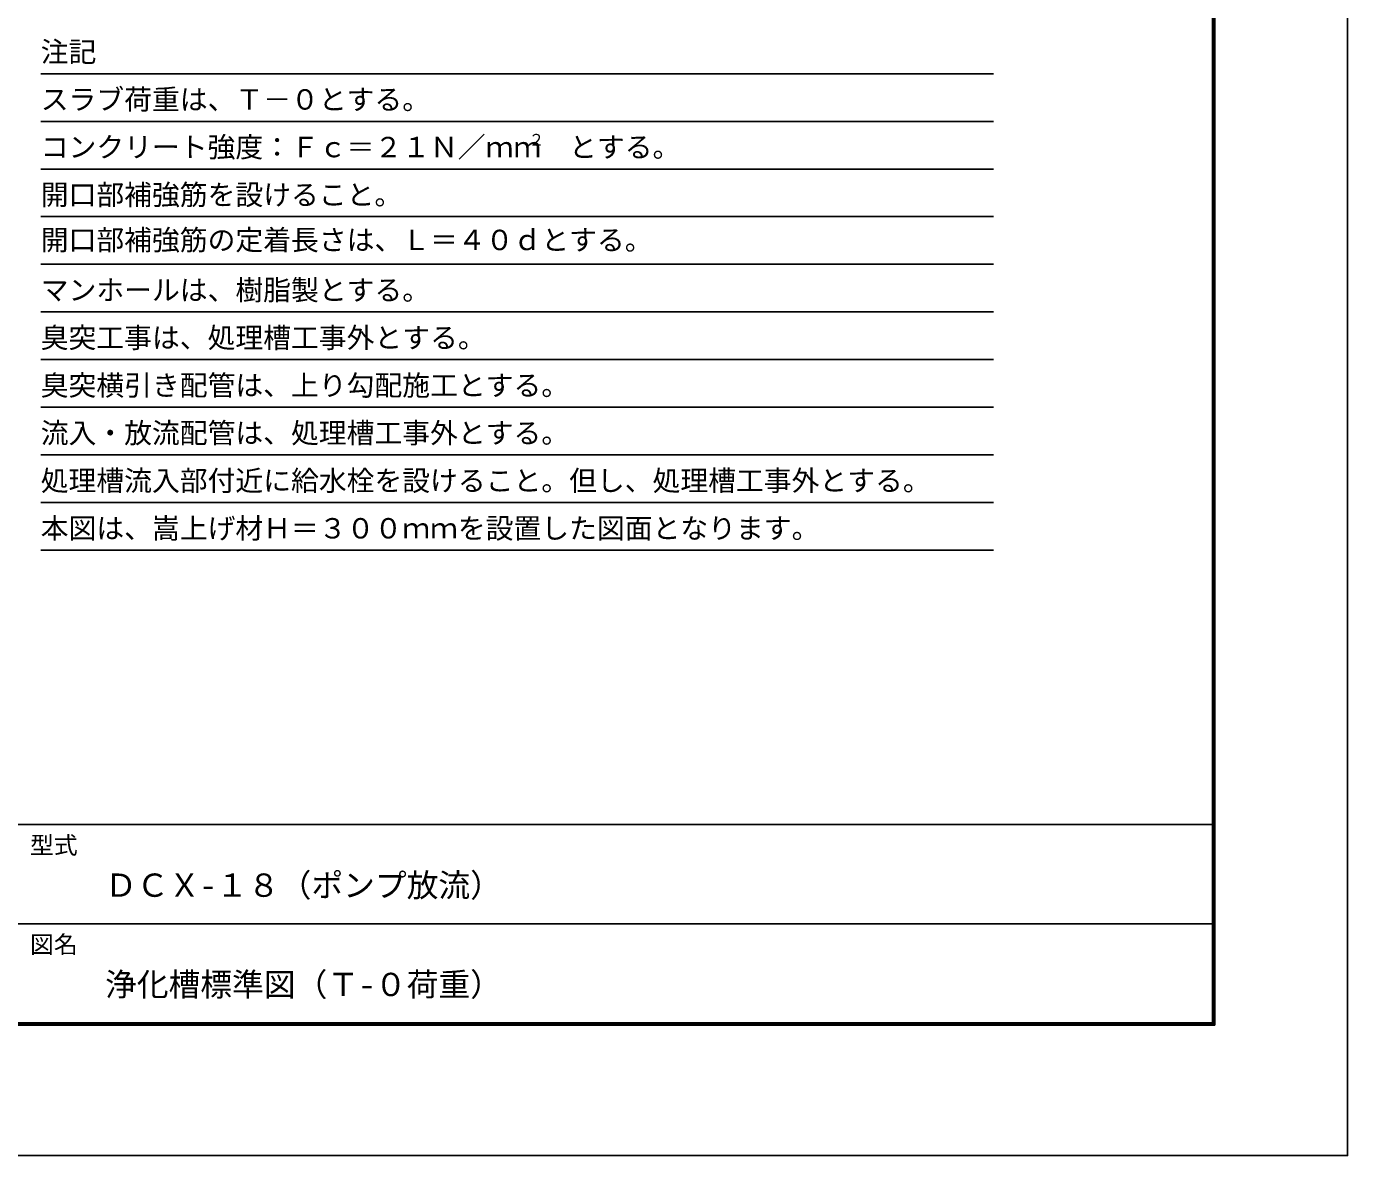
# Model space of a CAD drawing. Units: millimetres, scale not verified. Extents: x -14850 to 14850, y -10500 to 10500.
# Drawn here: x 6530 to 14850, y -10500 to -3391 of the extents above; entities that cross this region are included whole.
import ezdxf
from ezdxf.enums import TextEntityAlignment as Align

# ---------------------------------------------------------------- set-up
doc = ezdxf.new("R2010")
doc.units = ezdxf.units.MM
doc.header["$LTSCALE"] = 50
for name, color, linetype, lineweight in [('0-4_水管', 3, 'Continuous', 25), ('0-8_図面枠', 7, 'Continuous', 25), ('0-9_Axis_waku', 7, 'Continuous', 25)]:
    doc.layers.add(name, color=color, linetype=linetype, lineweight=lineweight)
doc.styles.add('ＭＳ ゴシック', font='')
doc.styles.get('ＭＳ ゴシック').set_extended_font_data('MS Gothic')

msp = doc.modelspace()

# ---------------------------------------------------------------- linework, layer by layer
at = {"layer": '0-4_水管'}
for p, q in [((12619.83, -3688.84), (6619.83, -3688.84)), ((12619.83, -3988.84), (6619.83, -3988.84)), ((12619.83, -4288.85), (6619.83, -4288.85)), ((12619.83, -4588.85), (6619.83, -4588.85)), ((12619.83, -4888.85), (6619.83, -4888.85)), ((12619.83, -4888.85), (6619.83, -4888.85)), ((12619.83, -5188.85), (6619.83, -5188.85)), ((12619.83, -5488.85), (6619.83, -5488.85)), ((12619.83, -5788.86), (6619.83, -5788.86)), ((12619.83, -6088.86), (6619.83, -6088.86)), ((12619.83, -6388.86), (6619.83, -6388.86)), ((12619.83, -6688.86), (6619.83, -6688.86))]:
    msp.add_line(p, q, dxfattribs=at)
at = {"layer": '0-8_図面枠'}
msp.add_lwpolyline([(-14850, -10500), (14850, -10500), (14850, 10500), (-14850, 10500)], close=True, dxfattribs=at)
at = {"layer": '0-9_Axis_waku'}
for p, q in [((14000, -9665), (14000, 9615)), ((14001, -9666.01), (14001, 9616)), ((14002, -9667.01), (14002, 9617)), ((14003, -9668.01), (14003, 9618)), ((14004, -9669.01), (14004, 9619)), ((14005, -9670.01), (14005, 9620)), ((14006, -9671.01), (14006, 9621)), ((14007, -9672.01), (14007, 9622)), ((14008, -9673.01), (14008, 9623)), ((14009, -9674.01), (14009, 9624)), ((14010, -9675.01), (14010, 9625)), ((14011, -9676.01), (14011, 9626)), ((14012, -9677.01), (14012, 9627)), ((14013, -9678.01), (14013, 9628)), ((14014, -9679.01), (14014, 9629)), ((-12950, -8415), (14000, -8415)), ((399.99, -9040), (13999.99, -9040)), ((14014, -9679.01), (-12964, -9679.01)), ((14013, -9678.01), (-12963, -9678.01)), ((14012, -9677.01), (-12962, -9677.01)), ((14011, -9676.01), (-12961, -9676.01)), ((14010, -9675.01), (-12960, -9675.01)), ((14009, -9674.01), (-12959, -9674.01)), ((14008, -9673.01), (-12958, -9673.01)), ((14007, -9672.01), (-12957, -9672.01)), ((14006, -9671.01), (-12956, -9671.01)), ((14005, -9670.01), (-12955, -9670.01)), ((14004, -9669.01), (-12954, -9669.01)), ((14003, -9668.01), (-12953, -9668.01)), ((14002, -9667.01), (-12952, -9667.01)), ((14001, -9666.01), (-12951, -9666.01)), ((-12950, -9665), (14000, -9665))]:
    msp.add_line(p, q, dxfattribs=at)

# ---------------------------------------------------------------- texts
at = {"layer": '0-4_水管', "color": 4, "style": 'ＭＳ ゴシック'}
for s, height, p in [('注記', 128.4, (6619.83, -3653.52)), ('スラブ荷重は、Ｔ－０とする。', 128.4, (6619.83, -3953.52)), ('コンクリート強度：Ｆｃ＝２１Ｎ／ｍｍ\u3000とする。', 128.4, (6619.83, -4253.52)), ('２', 73.31, (9691.87, -4163.31)), ('開口部補強筋を設けること。', 128.4, (6619.83, -4553.52)), ('開口部補強筋の定着長さは、Ｌ＝４０ｄとする。', 128.4, (6619.83, -4838.17)), ('マンホールは、樹脂製とする。', 128.4, (6619.83, -5153.53)), ('臭突工事は、処理槽工事外とする。', 128.4, (6619.83, -5453.53)), ('臭突横引き配管は、上り勾配施工とする。', 128.4, (6619.83, -5753.53)), ('流入・放流配管は、処理槽工事外とする。', 128.4, (6619.83, -6053.53)), ('処理槽流入部付近に給水栓を設けること。但し、処理槽工事外とする。', 128.4, (6619.83, -6353.54)), ('本図は、嵩上げ材Ｈ＝３００ｍｍを設置した図面となります。', 128.4, (6619.83, -6653.54))]:
    msp.add_text(s, height=height, dxfattribs=at).set_placement(p, align=Align.BOTTOM_LEFT)
at = {"layer": '0-9_Axis_waku', "style": 'ＭＳ ゴシック'}
for s, height, p in [('型式', 110, (6552.45, -8633.97)), ('ＤＣＸ-１８（ポンプ放流）', 146.6, (7024.99, -8915)), ('図名', 110, (6552.45, -9258.97)), ('浄化槽標準図（Ｔ-０荷重）', 146.6, (7024.99, -9540))]:
    msp.add_text(s, height=height, dxfattribs=at).set_placement(p, align=Align.BOTTOM_LEFT)

doc.saveas('drawing.dxf')
